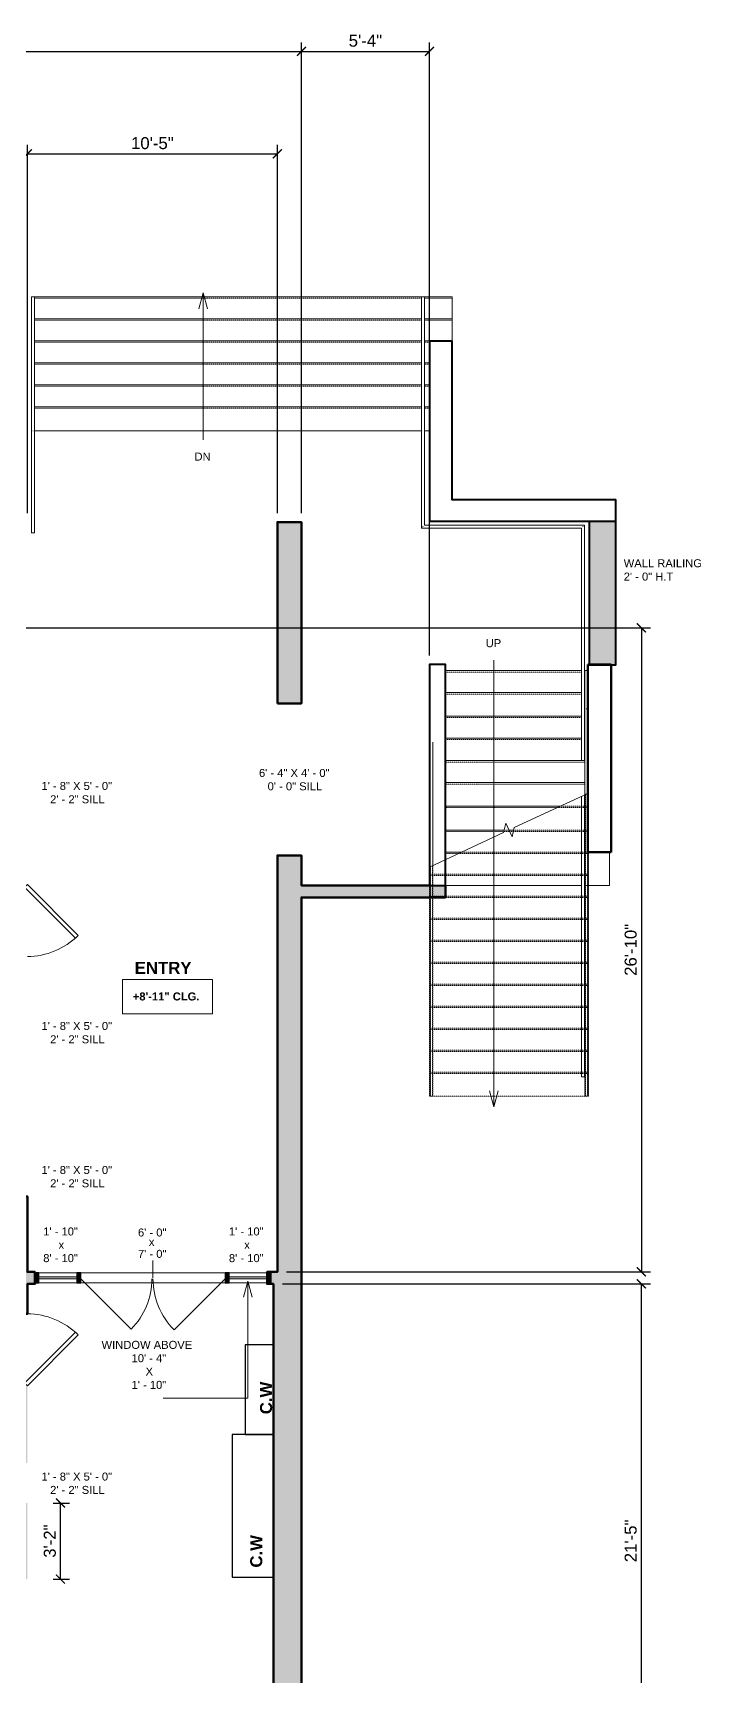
# Model space of a CAD drawing. Header units: inches. Extents: x -2078 to 106214, y -964 to 6385.
# Drawn here: x 19671 to 20005, y 3991 to 4813 of the extents above; entities that cross this region are included whole.
import ezdxf

# ---------------------------------------------------------------- set-up
doc = ezdxf.new("R2010")
doc.units = ezdxf.units.IN
doc.header["$MEASUREMENT"] = 0
doc.linetypes.add('Overhead 1_16_', pattern=[0.101562, 0.0625, -0.039062])
for name, color, linetype, lineweight in [('A-ANNO', 2, 'Continuous', 5), ('A-ANNO-DIMS', 1, 'Continuous', 9), ('A-CASE', 4, 'Continuous', 9), ('A-DOOR', 1, 'Continuous', 18), ('A-FLOR', 6, 'Continuous', 18), ('A-GLAZ-CURT', 52, 'Continuous', 9), ('A-GLAZ-CWMG', 51, 'Continuous', 9), ('A-RAILING', 4, 'Continuous', 9), ('A-STRS', 4, 'Continuous', 9), ('A-STRS-MBND', 31, 'Overhead 1_16_', 9), ('A-WALL', 3, 'Continuous', 40), ('Q-CASE', 4, 'Continuous', 30), ('S-STRS-MBND', 31, 'Continuous', 9)]:
    doc.layers.add(name, color=color, linetype=linetype, lineweight=lineweight)
doc.layers.add('A-HATCH', color=9, linetype='Continuous')
doc.styles.add('Arial_1', font='arial.ttf', dxfattribs={"height": 0.0625})
doc.styles.add('Arial_2', font='arial.ttf', dxfattribs={"height": 3})
doc.styles.add('Arial_B', font='arialbd.ttf', dxfattribs={"height": 4.5})
doc.styles.add('Arial_B_1', font='arialbd.ttf', dxfattribs={"height": 3})
doc.styles.add('Jay Cad', font='arial.ttf', dxfattribs={"height": 0.125})
doc.styles.add('JC', font='arial.ttf', dxfattribs={"height": 0.125})
doc.dimstyles.new('Jay Cad - DIMS', dxfattribs={"dimtxt": 0.125, "dimasz": 0.09375, "dimexe": 0.09375, "dimexo": 0.09375, "dimgap": 0.046875, "dimtad": 1, "dimdec": 1, "dimzin": 0, "dimdsep": 46, "dimlunit": 4, "dimtxsty": 'Jay Cad', "dimblk": 'ARCHTICK', "dimcen": 0.09, "dimclrd": 1, "dimclre": 1, "dimclrt": 256, "dimadec": 0, "dimazin": 0, "dimtfac": 1, "dimtdec": 1, "dimtofl": 0, "dimtmove": 1, "dimatfit": 3, "dimfxl": 1, "dimtolj": 1, "dimtzin": 0, "dimarcsym": 0})
doc.dimstyles.new('JC-DIMS', dxfattribs={"dimtxt": 0.125, "dimasz": 0.09375, "dimexe": 0.09375, "dimexo": 0.09375, "dimgap": 0.046875, "dimtad": 1, "dimdec": 1, "dimzin": 0, "dimdsep": 46, "dimlunit": 4, "dimtxsty": 'JC', "dimblk": 'ARCHTICK', "dimcen": 0.09, "dimclrd": 1, "dimclre": 1, "dimclrt": 256, "dimadec": 0, "dimazin": 0, "dimtfac": 1, "dimtdec": 1, "dimtofl": 0, "dimtmove": 1, "dimatfit": 3, "dimfxl": 1, "dimtolj": 1, "dimtzin": 0, "dimarcsym": 0})

# ---------------------------------------------------------------- blocks, each defined once
blk = doc.blocks.new('JC_DOOR_SINGLE PANEL - SINGLE DOOR-1525200-1st Floor Plan')
at = {"layer": 'A-DOOR', "lineweight": 30}
for p, q in [((-8.87, -30.54), (16.59, -5.09)), ((18, -6.5), (-7.46, -31.96)), ((16.59, -5.09), (18, -6.5)), ((-7.46, -31.96), (-8.87, -30.54))]:
    blk.add_line(p, q, dxfattribs=at)
at = {"layer": 'A-DOOR', "lineweight": 9}
blk.add_arc((18, -6.5), 36, 180, 225, dxfattribs=at)
blk = doc.blocks.new('JC_DOOR_SINGLE PANEL - SINGLE DOOR-1725626-1st Floor Plan')
at = {"layer": 'A-DOOR', "lineweight": 30}
for p, q in [((-7.46, 31.96), (-8.87, 30.54)), ((-8.87, 30.54), (16.59, 5.09)), ((18, 6.5), (-7.46, 31.96)), ((16.59, 5.09), (18, 6.5))]:
    blk.add_line(p, q, dxfattribs=at)
at = {"layer": 'A-DOOR', "lineweight": 9}
blk.add_arc((18, 6.5), 36, 135, 180, dxfattribs=at)
blk = doc.blocks.new('Door-Curtain-Wall-Double-Storefront - Door-Curtain-Wall-Double-Storefront-1547285-1st Floor Plan')
at = {"layer": 'A-DOOR', "lineweight": 9}
for p, q in [((-36, -0.5), (-10.9, -25.6)), ((36, -0.5), (10.54, -25.96))]:
    blk.add_line(p, q, dxfattribs=at)
for centre, radius, start, end in [((-36, -0.5), 35.5, 315, 0), ((36, -0.5), 36, 180, 225)]:
    blk.add_arc(centre, radius, start, end, dxfattribs=at)
blk = doc.blocks.new('System Panel - Glazed-1547205-1st Floor Plan')
at = {"layer": 'A-GLAZ-CURT'}
blk.add_hatch(color=250, dxfattribs=at).paths.add_polyline_path([(9.5, -0.5), (9.5, 0.5), (-9.5, 0.5), (-9.5, -0.5)])
at = {"layer": 'A-GLAZ-CURT', "lineweight": 18}
for p, q in [((9.5, 0.5), (-9.5, 0.5)), ((-9.5, 0.5), (-9.5, -0.5)), ((9.5, -0.5), (9.5, 0.5)), ((-9.5, -0.5), (9.5, -0.5))]:
    blk.add_line(p, q, dxfattribs=at)
blk = doc.blocks.new('Rectangular Mullion - 2_5_ x 5_ rectangular-1547088-1st Floor Plan')
at = {"layer": 'A-GLAZ-CWMG'}
for p, q in [((896.3, 134.34), (915.3, 134.34)), ((915.3, 129.34), (896.3, 129.34))]:
    blk.add_line(p, q, dxfattribs=at)
blk = doc.blocks.new('Rectangular Mullion - 2_5_ x 5_ rectangular-1547282-1st Floor Plan')
at = {"layer": 'A-GLAZ-CWMG'}
for p, q in [((989.3, 134.34), (917.3, 134.34)), ((989.3, 129.34), (917.3, 129.34))]:
    blk.add_line(p, q, dxfattribs=at)
blk = doc.blocks.new('Rectangular Mullion - 2_5_ x 5_ rectangular-1547208-1st Floor Plan')
at = {"layer": 'A-GLAZ-CWMG'}
blk.add_hatch(color=250, dxfattribs=at).paths.add_polyline_path([(0, 2.5), (0, -2.5), (-2, -2.5), (-2, 2.5)])
at = {"layer": 'A-GLAZ-CWMG', "lineweight": 30}
for p, q in [((-2, 2.5), (0, 2.5)), ((-2, -2.5), (-2, 2.5)), ((0, 2.5), (0, -2.5)), ((0, -2.5), (-2, -2.5))]:
    blk.add_line(p, q, dxfattribs=at)
blk = doc.blocks.new('Rectangular Mullion - 2_5_ x 5_ rectangular-1547209-1st Floor Plan')
at = {"layer": 'A-GLAZ-CWMG'}
blk.add_hatch(color=250, dxfattribs=at).paths.add_polyline_path([(-2, 2.5), (-2, -2.5), (0, -2.5), (0, 2.5)])
at = {"layer": 'A-GLAZ-CWMG', "lineweight": 30}
for p, q in [((0, 2.5), (-2, 2.5)), ((-2, 2.5), (-2, -2.5)), ((0, -2.5), (0, 2.5)), ((-2, -2.5), (0, -2.5))]:
    blk.add_line(p, q, dxfattribs=at)
blk = doc.blocks.new('Rectangular Mullion - 2_5_ x 5_ rectangular-1547201-1st Floor Plan')
at = {"layer": 'A-GLAZ-CWMG'}
blk.add_hatch(color=250, dxfattribs=at).paths.add_polyline_path([(1, 2.5), (1, -2.5), (-1, -2.5), (-1, 2.5)])
at = {"layer": 'A-GLAZ-CWMG', "lineweight": 30}
for p, q in [((-1, 2.5), (1, 2.5)), ((-1, -2.5), (-1, 2.5)), ((1, 2.5), (1, -2.5)), ((1, -2.5), (-1, -2.5))]:
    blk.add_line(p, q, dxfattribs=at)
blk = doc.blocks.new('Top Rail Type - Top Rail_Internal_-1588698-1st Floor Plan')
at = {"layer": 'A-RAILING'}
for p, q in [((892.49, 622.36), (892.49, 555.12)), ((893.99, 555.12), (893.99, 622.36)), ((892.49, 555.12), (892.49, 504.36)), ((893.99, 504.36), (893.99, 555.12)), ((893.15, 504.36), (893.33, 504.36))]:
    blk.add_line(p, q, dxfattribs=at)
at = {"layer": 'A-RAILING', "flags": 128}
blk.add_lwpolyline([(893.17, 622.36), (893.24, 622.36), (893.31, 622.36)], dxfattribs=at)
at = {"layer": 'A-RAILING'}
blk.add_open_spline([(893.16, 555.35), (893.19, 555.36), (893.24, 555.36), (893.29, 555.36), (893.31, 555.35)], degree=3, dxfattribs=at)
blk = doc.blocks.new('Top Rail Type - Top Rail_Internal_-V3-1st Floor Plan')
at = {"layer": 'A-RAILING'}
for p, q in [((893.99, 622.36), (892.49, 622.36)), ((892.49, 622.36), (892.49, 555.36)), ((893.99, 622.36), (893.99, 555.36)), ((892.49, 555.36), (892.49, 504.36)), ((893.99, 555.36), (893.99, 504.36)), ((893.99, 504.36), (892.49, 504.36))]:
    blk.add_line(p, q, dxfattribs=at)
blk = doc.blocks.new('Top Rail Type - Top Rail_Internal_-1588709-1st Floor Plan')
at = {"layer": 'A-RAILING'}
for p, q in [((1087.47, 622.36), (1087.47, 555.12)), ((1088.97, 555.12), (1088.97, 622.36)), ((1087.47, 555.12), (1087.47, 506.61)), ((1088.97, 508.11), (1088.97, 555.12)), ((1087.47, 506.61), (1167.47, 506.61)), ((1168.97, 508.11), (1088.97, 508.11)), ((1167.47, 506.61), (1167.47, 390.42)), ((1168.97, 390.42), (1168.97, 508.11)), ((1167.47, 372.6), (1167.47, 232.36)), ((1168.97, 232.36), (1168.97, 373.3)), ((1168.13, 232.36), (1168.31, 232.36))]:
    blk.add_line(p, q, dxfattribs=at)
at = {"layer": 'A-RAILING', "flags": 128}
blk.add_lwpolyline([(1088.15, 622.36), (1088.22, 622.36), (1088.29, 622.36)], dxfattribs=at)
at = {"layer": 'A-RAILING'}
blk.add_open_spline([(1088.14, 555.35), (1088.17, 555.36), (1088.22, 555.36), (1088.27, 555.36), (1088.29, 555.35)], degree=3, dxfattribs=at)
for points in [[(1088.13, 507.26), (1088.14, 507.28), (1088.17, 507.31), (1088.22, 507.36), (1088.27, 507.4), (1088.3, 507.43), (1088.31, 507.45)], [(1168.13, 507.26), (1168.14, 507.28), (1168.17, 507.31), (1168.22, 507.36), (1168.27, 507.4), (1168.3, 507.43), (1168.31, 507.45)]]:
    blk.add_open_spline(points, degree=3, knots=[0.46086968, 0.46086968, 0.46086968, 0.46086968, 0.47916667, 0.5, 0.52083333, 0.53913032, 0.53913032, 0.53913032, 0.53913032], dxfattribs=at)
blk = doc.blocks.new('Top Rail Type - Top Rail_Internal_-V4-1st Floor Plan')
at = {"layer": 'A-RAILING'}
for p, q in [((1088.97, 622.36), (1087.47, 622.36)), ((1087.47, 622.36), (1087.47, 555.36)), ((1088.97, 622.36), (1088.97, 555.36)), ((1087.47, 555.36), (1087.47, 506.61)), ((1088.97, 555.36), (1088.97, 508.11)), ((1087.47, 506.61), (1167.47, 506.61)), ((1088.97, 508.11), (1168.97, 508.11)), ((1167.47, 506.61), (1167.47, 390.42)), ((1168.97, 508.11), (1168.97, 390.42)), ((1167.47, 372.6), (1167.47, 232.36)), ((1168.97, 373.3), (1168.97, 232.36)), ((1168.97, 232.36), (1167.47, 232.36))]:
    blk.add_line(p, q, dxfattribs=at)
blk = doc.blocks.new('Railing - Railing-1588766-1st Floor Plan')
at = {"layer": 'A-RAILING', "linetype": 'Overhead 1_16_'}
for p, q in [((1091.99, 337.4), (1091.99, 222.7)), ((1091.99, 337.4), (1091.99, 222.7)), ((1091.99, 337.4), (1091.99, 222.7)), ((1091.99, 337.4), (1091.99, 222.7)), ((1091.99, 337.4), (1091.99, 222.7)), ((1092.99, 337.87), (1092.99, 222.7)), ((1092.99, 337.87), (1092.99, 222.7)), ((1092.99, 337.87), (1092.99, 222.7)), ((1092.99, 337.87), (1092.99, 222.7)), ((1092.99, 337.87), (1092.99, 222.7)), ((1092.99, 222.7), (1091.99, 222.7)), ((1092.99, 222.7), (1091.99, 222.7)), ((1092.99, 222.7), (1091.99, 222.7)), ((1092.99, 222.7), (1091.99, 222.7)), ((1092.99, 222.7), (1091.99, 222.7))]:
    blk.add_line(p, q, dxfattribs=at)
blk = doc.blocks.new('Railing - Railing-1588770-1st Floor Plan')
at = {"layer": 'A-RAILING', "linetype": 'Overhead 1_16_'}
for p, q in [((1169.48, 373.54), (1169.48, 222.7)), ((1169.48, 373.54), (1169.48, 222.7)), ((1169.48, 373.54), (1169.48, 222.7)), ((1169.48, 373.54), (1169.48, 222.7)), ((1169.48, 373.54), (1169.48, 222.7)), ((1170.48, 374), (1170.48, 222.7)), ((1170.48, 374), (1170.48, 222.7)), ((1170.48, 374), (1170.48, 222.7)), ((1170.48, 374), (1170.48, 222.7)), ((1170.48, 374), (1170.48, 222.7)), ((1170.48, 222.7), (1169.48, 222.7)), ((1170.48, 222.7), (1169.48, 222.7)), ((1170.48, 222.7), (1169.48, 222.7)), ((1170.48, 222.7), (1169.48, 222.7)), ((1170.48, 222.7), (1169.48, 222.7))]:
    blk.add_line(p, q, dxfattribs=at)
blk = doc.blocks.new('Top Rail Type - Top Rail_Internal_-1588776-1st Floor Plan')
at = {"layer": 'A-RAILING'}
for p, q in [((1091.74, 399.73), (1091.74, 337.29)), ((1093.24, 399.73), (1093.24, 337.99)), ((1091.74, 337.29), (1093.24, 337.99))]:
    blk.add_line(p, q, dxfattribs=at)
at = {"layer": 'A-RAILING', "linetype": 'Overhead 1_16_'}
for p, q in [((1091.74, 337.29), (1091.74, 222.7)), ((1093.24, 337.99), (1093.24, 222.7)), ((1093.24, 222.7), (1091.74, 222.7))]:
    blk.add_line(p, q, dxfattribs=at)
blk = doc.blocks.new('Top Rail Type - Top Rail_Internal_-1588787-1st Floor Plan')
at = {"layer": 'A-RAILING'}
for p, q in [((1169.23, 435.48), (1169.23, 415.03)), ((1170.06, 416.38), (1169.9, 416.38)), ((1170.73, 415.03), (1170.73, 416.6))]:
    blk.add_line(p, q, dxfattribs=at)
at = {"layer": 'A-RAILING', "flags": 128}
blk.add_lwpolyline([(1169.9, 435.48), (1169.98, 435.48), (1170.06, 435.48)], dxfattribs=at)
blk = doc.blocks.new('Top Rail Type - Top Rail_Internal_-V5-1st Floor Plan')
at = {"layer": 'A-RAILING'}
for p, q in [((1170.67, 435.48), (1169.23, 435.48)), ((1169.23, 435.48), (1169.23, 373.42)), ((1170.73, 416.39), (1170.73, 374.12)), ((1169.23, 373.42), (1170.73, 374.12))]:
    blk.add_line(p, q, dxfattribs=at)
at = {"layer": 'A-RAILING', "linetype": 'Overhead 1_16_'}
for p, q in [((1169.23, 373.42), (1169.23, 222.7)), ((1170.73, 374.12), (1170.73, 222.7)), ((1170.73, 222.7), (1169.23, 222.7))]:
    blk.add_line(p, q, dxfattribs=at)
blk = doc.blocks.new('Walls 1 - Walls 1-1664780-1st Floor Plan')
at = {"layer": 'A-WALL', "lineweight": 60}
for p, q in [((1170.67, 438.53), (1170.67, 416.37)), ((1170.67, 438.53), (1170.67, 344.62)), ((1182.37, 438.53), (1170.67, 438.53)), ((1182.37, 344.62), (1182.37, 438.53)), ((1170.67, 344.62), (1182.37, 344.62))]:
    blk.add_line(p, q, dxfattribs=at)
blk = doc.blocks.new('Casework 39 - Casework 1-1710685-1st Floor Plan')
at = {"layer": 'Q-CASE'}
for p, q in [((-931.55, -340.45), (-952.18, -340.45)), ((-952.18, -340.45), (-952.18, -411.71)), ((-931.55, -411.71), (-931.55, -340.45)), ((-952.18, -411.71), (-931.55, -411.71))]:
    blk.add_line(p, q, dxfattribs=at)
blk = doc.blocks.new('Casework 42 - Casework 1-1711962-1st Floor Plan')
at = {"layer": 'Q-CASE'}
for p, q in [((-926.35, -359.32), (-940.5, -359.32)), ((-940.5, -359.32), (-940.5, -404.16)), ((-926.35, -404.16), (-926.35, -359.32)), ((-940.5, -404.16), (-926.35, -404.16))]:
    blk.add_line(p, q, dxfattribs=at)
blk = doc.blocks.new('_ArchTick')
at = {"color": 0, "linetype": 'ByBlock', "const_width": 0.15}
blk.add_lwpolyline([(-0.5, -0.5), (0.5, 0.5)], dxfattribs=at)
blk = doc.blocks.new('*D1137')
at = {"layer": 'A-ANNO', "color": 1, "lineweight": -2, "transparency": 16777216}
for p, q in [((19668.41, 4572.88), (19668.41, 4756.97)), ((19793.41, 4572.88), (19793.41, 4756.97)), ((19668.41, 4752.47), (19793.41, 4752.47))]:
    blk.add_line(p, q, dxfattribs=at)
at = {"layer": 'Defpoints', "color": 0, "transparency": 16777216}
for p in [(19793.41, 4752.47), (19668.41, 4568.38), (19793.41, 4568.38)]:
    blk.add_point(p, dxfattribs=at)
at = {"layer": 'A-ANNO', "color": 1, "lineweight": -2, "transparency": 16777216, "xscale": 4.5, "yscale": 4.5, "zscale": 4.5, "rotation": 180}
blk.add_blockref('_ArchTick', (19668.41, 4752.47), dxfattribs=at)
at = {"layer": 'A-ANNO', "color": 1, "lineweight": -2, "transparency": 16777216, "xscale": 4.5, "yscale": 4.5, "zscale": 4.5}
blk.add_blockref('_ArchTick', (19793.41, 4752.47), dxfattribs=at)
at = {"layer": 'A-ANNO', "transparency": 16777216, "insert": (19730.91, 4757.78), "char_height": 6, "attachment_point": 5, "style": 'Jay Cad'}
blk.add_mtext('\\A1;10\'-5"', dxfattribs=at)
blk = doc.blocks.new('*D1151')
at = {"layer": 'A-ANNO', "color": 1, "lineweight": -2, "transparency": 16777216}
for p, q in [((17839.39, 4571.53), (17839.39, 4808.2)), ((19805.41, 4572.88), (19805.41, 4808.2)), ((17839.39, 4803.7), (19805.41, 4803.7))]:
    blk.add_line(p, q, dxfattribs=at)
at = {"layer": 'Defpoints', "color": 0, "transparency": 16777216}
for p in [(19805.41, 4803.7), (19805.41, 4568.38), (17839.39, 4567.03)]:
    blk.add_point(p, dxfattribs=at)
at = {"layer": 'A-ANNO', "color": 1, "lineweight": -2, "transparency": 16777216, "xscale": 4.5, "yscale": 4.5, "zscale": 4.5, "rotation": 180}
blk.add_blockref('_ArchTick', (17839.39, 4803.7), dxfattribs=at)
at = {"layer": 'A-ANNO', "color": 1, "lineweight": -2, "transparency": 16777216, "xscale": 4.5, "yscale": 4.5, "zscale": 4.5}
blk.add_blockref('_ArchTick', (19805.41, 4803.7), dxfattribs=at)
at = {"layer": 'A-ANNO', "transparency": 16777216, "insert": (18822.4, 4809.01), "char_height": 6, "width": 0.6604, "attachment_point": 5, "style": 'Jay Cad'}
blk.add_mtext('\\A1;163\'-10"', dxfattribs=at)
blk = doc.blocks.new('*D1153')
at = {"layer": 'A-ANNO', "color": 1, "lineweight": -2, "transparency": 16777216}
for p, q in [((19805.41, 4572.88), (19805.41, 4808.2)), ((19869.41, 4501.69), (19869.41, 4808.2)), ((19805.41, 4803.7), (19869.41, 4803.7))]:
    blk.add_line(p, q, dxfattribs=at)
at = {"layer": 'Defpoints', "color": 0, "transparency": 16777216}
for p in [(19869.41, 4803.7), (19805.41, 4568.38), (19869.41, 4497.19)]:
    blk.add_point(p, dxfattribs=at)
at = {"layer": 'A-ANNO', "color": 1, "lineweight": -2, "transparency": 16777216, "xscale": 4.5, "yscale": 4.5, "zscale": 4.5, "rotation": 180}
blk.add_blockref('_ArchTick', (19805.41, 4803.7), dxfattribs=at)
at = {"layer": 'A-ANNO', "color": 1, "lineweight": -2, "transparency": 16777216, "xscale": 4.5, "yscale": 4.5, "zscale": 4.5}
blk.add_blockref('_ArchTick', (19869.41, 4803.7), dxfattribs=at)
at = {"layer": 'A-ANNO', "transparency": 16777216, "insert": (19837.41, 4809), "char_height": 6, "attachment_point": 5, "style": 'Jay Cad'}
blk.add_mtext('\\A1;5\'-4"', dxfattribs=at)
blk = doc.blocks.new('*D1117')
at = {"layer": 'A-ANNO', "color": 1, "lineweight": -2, "transparency": 16777216}
for p, q in [((19795.91, 4187.5), (19979.89, 4187.5)), ((19975.39, 3930.5), (19975.39, 4187.5)), ((19795.91, 3930.5), (19979.89, 3930.5))]:
    blk.add_line(p, q, dxfattribs=at)
at = {"layer": 'Defpoints', "color": 0, "transparency": 16777216}
for p in [(19791.41, 4187.5), (19975.39, 4187.5), (19791.41, 3930.5)]:
    blk.add_point(p, dxfattribs=at)
at = {"layer": 'A-ANNO', "color": 1, "lineweight": -2, "transparency": 16777216, "xscale": 4.5, "yscale": 4.5, "zscale": 4.5}
for p, rotation in [((19975.39, 4187.5), 90), ((19975.39, 3930.5), 270)]:
    blk.add_blockref('_ArchTick', p, dxfattribs=dict(at, rotation=rotation))
at = {"layer": 'A-ANNO', "transparency": 16777216, "insert": (19970.08, 4059), "char_height": 6, "attachment_point": 5, "rotation": 90, "style": 'Jay Cad'}
blk.add_mtext('\\A1;21\'-5"', dxfattribs=at)
blk = doc.blocks.new('*D1177')
at = {"layer": 'A-ANNO', "color": 1, "lineweight": -2, "transparency": 16777216}
for p, q in [((19659.91, 4515.5), (19979.89, 4515.5)), ((19975.39, 4515.5), (19975.39, 4193.5)), ((19797.91, 4193.5), (19979.89, 4193.5))]:
    blk.add_line(p, q, dxfattribs=at)
at = {"layer": 'Defpoints', "color": 0, "transparency": 16777216}
for p in [(19655.41, 4515.5), (19793.41, 4193.5), (19975.39, 4193.5)]:
    blk.add_point(p, dxfattribs=at)
at = {"layer": 'A-ANNO', "color": 1, "lineweight": -2, "transparency": 16777216, "xscale": 4.5, "yscale": 4.5, "zscale": 4.5}
for p, rotation in [((19975.39, 4515.5), 90), ((19975.39, 4193.5), 270)]:
    blk.add_blockref('_ArchTick', p, dxfattribs=dict(at, rotation=rotation))
at = {"layer": 'A-ANNO', "transparency": 16777216, "insert": (19970.08, 4354.5), "char_height": 6, "attachment_point": 5, "rotation": 90, "style": 'Jay Cad'}
blk.add_mtext('\\A1;26\'-10"', dxfattribs=at)
blk = doc.blocks.new('*D1221')
at = {"layer": 'A-ANNO-DIMS', "color": 1, "lineweight": -2, "transparency": 16777216}
for p, q in [((19681.31, 4077.91), (19689.48, 4077.91)), ((19684.98, 4039.88), (19684.98, 4077.91)), ((19681.31, 4039.88), (19689.48, 4039.88))]:
    blk.add_line(p, q, dxfattribs=at)
at = {"layer": 'Defpoints', "color": 0, "transparency": 16777216}
for p in [(19676.81, 4077.91), (19684.98, 4077.91), (19676.81, 4039.88)]:
    blk.add_point(p, dxfattribs=at)
at = {"layer": 'A-ANNO-DIMS', "color": 1, "lineweight": -2, "transparency": 16777216, "xscale": 4.5, "yscale": 4.5, "zscale": 4.5}
for p, rotation in [((19684.98, 4077.91), 90), ((19684.98, 4039.88), 270)]:
    blk.add_blockref('_ArchTick', p, dxfattribs=dict(at, rotation=rotation))
at = {"layer": 'A-ANNO-DIMS', "transparency": 16777216, "insert": (19679.66, 4058.89), "char_height": 6, "width": 0.4008, "attachment_point": 5, "rotation": 90, "style": 'JC'}
blk.add_mtext('\\A1;3\'-2"', dxfattribs=at)
blk = doc.blocks.new('JC- existing door Tag_quad - JC- existing door Tag_quad-839775-1st Floor Plan')
at = {"layer": 'A-ANNO', "insert": (-0.023, 0.038), "char_height": 0.0625, "width": 0.0505, "attachment_point": 1, "style": 'Arial_1', "bg_fill": 3, "box_fill_scale": 1.25, "bg_fill_color": 256, "bg_fill_true_color": 13158600, "bg_fill_transparency": 0}
blk.add_mtext('x', dxfattribs=at)

msp = doc.modelspace()

# ---------------------------------------------------------------- hatches: boundary and pattern name
at = {"layer": 'A-HATCH'}
h = msp.add_hatch(color=256, dxfattribs=at)
h.dxf.hatch_style = 1
h.paths.add_polyline_path([(19805.414, 4568.38), (19793.414, 4568.38), (19793.414, 4477.691), (19805.414, 4477.691)])
h = msp.add_hatch(color=256, dxfattribs=at)
h.dxf.hatch_style = 1
h.paths.add_polyline_path([(19962.414, 4568.691), (19949.414, 4568.691), (19949.414, 4496.85), (19962.414, 4496.85)])
h = msp.add_hatch(color=256, dxfattribs=at)
h.dxf.hatch_style = 1
h.paths.add_polyline_path([(19668.414, 4077.909), (19655.414, 4077.909), (19655.414, 4048.88), (19616.414, 4048.88), (19616.414, 4039.88), (19668.414, 4039.88)])
h.paths.add_polyline_path([(19668.414, 4136.501), (19655.414, 4136.501), (19655.414, 4097.909), (19668.414, 4097.909)])
h.paths.add_polyline_path([(19668.414, 4187.501), (19672.228, 4187.501), (19672.228, 4193.501), (19668.414, 4193.501), (19668.414, 4231.191), (19655.414, 4231.191), (19655.414, 4172.501), (19668.414, 4172.501)])

# ---------------------------------------------------------------- linework, layer by layer
at = {"layer": 'A-ANNO'}
for p, q in [((19756.25, 4683.029), (19754.107, 4675.029)), ((19756.25, 4683.029), (19758.394, 4675.029)), ((19756.25, 4683.029), (19756.25, 4609.556)), ((19901.648, 4275.989), (19901.648, 4499.367)), ((19901.648, 4275.989), (19899.504, 4283.989)), ((19901.648, 4275.989), (19903.792, 4283.989)), ((19731.227, 4190.501), (19731.215, 4199.165)), ((19778.593, 4188.82), (19776.45, 4180.82)), ((19778.593, 4188.82), (19780.737, 4180.82)), ((19778.593, 4188.82), (19778.593, 4130.341))]:
    msp.add_line(p, q, dxfattribs=at)
at = {"layer": 'A-ANNO', "color": 250}
for p, q in [((19758.634, 4130.341), (19736.301, 4130.341)), ((19778.593, 4130.341), (19758.634, 4130.341))]:
    msp.add_line(p, q, dxfattribs=at)
at = {"layer": 'A-ANNO', "flags": 128}
msp.add_lwpolyline([(19716.007, 4339.651), (19760.918, 4339.651), (19760.918, 4322.582), (19716.007, 4322.582)], close=True, dxfattribs=at)
at = {"layer": 'A-FLOR'}
for p, q in [((19865.394, 4614.019), (19671.914, 4614.019)), ((19869.607, 4614.019), (19866.894, 4614.019)), ((19880.764, 4614.019), (19880.607, 4614.019)), ((19880.764, 4579.691), (19880.764, 4614.019)), ((19959.414, 4386.691), (19959.414, 4403.285)), ((19877.414, 4386.691), (19945.394, 4386.691)), ((19946.894, 4386.691), (19959.414, 4386.691))]:
    msp.add_line(p, q, dxfattribs=at)
at = {"layer": 'A-STRS'}
for p, q in [((19865.394, 4681.019), (19671.914, 4681.019)), ((19880.764, 4681.019), (19866.894, 4681.019)), ((19880.764, 4681.019), (19880.764, 4670.019)), ((19865.394, 4670.019), (19671.914, 4670.019)), ((19880.764, 4670.019), (19866.894, 4670.019)), ((19880.764, 4670.019), (19880.764, 4659.019)), ((19865.394, 4659.019), (19671.914, 4659.019)), ((19869.607, 4659.019), (19866.894, 4659.019)), ((19880.764, 4659.019), (19880.607, 4659.019)), ((19880.764, 4659.019), (19880.764, 4648.019)), ((19865.394, 4648.019), (19671.914, 4648.019)), ((19869.607, 4648.019), (19866.894, 4648.019)), ((19880.764, 4648.019), (19880.607, 4648.019)), ((19880.764, 4648.019), (19880.764, 4637.019)), ((19865.394, 4637.019), (19671.914, 4637.019)), ((19869.607, 4637.019), (19866.894, 4637.019)), ((19880.764, 4637.019), (19880.607, 4637.019)), ((19880.764, 4637.019), (19880.764, 4626.019)), ((19865.394, 4626.019), (19671.914, 4626.019)), ((19869.607, 4626.019), (19866.894, 4626.019)), ((19880.764, 4626.019), (19880.607, 4626.019)), ((19880.764, 4626.019), (19880.764, 4614.019)), ((19945.394, 4494.139), (19877.414, 4494.139)), ((19947.154, 4494.139), (19946.894, 4494.139)), ((19945.394, 4483.139), (19877.414, 4483.139)), ((19947.154, 4483.139), (19946.894, 4483.139)), ((19945.394, 4471.389), (19877.414, 4471.389)), ((19947.154, 4471.389), (19946.894, 4471.389)), ((19945.394, 4460.389), (19877.414, 4460.389)), ((19947.154, 4460.389), (19946.894, 4460.389)), ((19947.154, 4449.083), (19877.414, 4449.083)), ((19947.154, 4438.083), (19877.414, 4438.083)), ((19934.893, 4426.365), (19877.414, 4426.365)), ((19906.748, 4414.365), (19877.414, 4414.365)), ((19911.57, 4414.365), (19909.159, 4414.365)), ((19885.569, 4403.365), (19877.414, 4403.365))]:
    msp.add_line(p, q, dxfattribs=at)
at = {"layer": 'A-STRS', "linetype": 'Overhead 1_16_'}
for p, q in [((19865.394, 4680.269), (19671.914, 4680.269)), ((19880.764, 4680.269), (19866.894, 4680.269)), ((19865.394, 4669.269), (19671.914, 4669.269)), ((19880.764, 4669.269), (19866.894, 4669.269)), ((19865.394, 4658.269), (19671.914, 4658.269)), ((19869.607, 4658.269), (19866.894, 4658.269)), ((19880.764, 4658.269), (19880.607, 4658.269)), ((19865.394, 4647.269), (19671.914, 4647.269)), ((19869.607, 4647.269), (19866.894, 4647.269)), ((19880.764, 4647.269), (19880.607, 4647.269)), ((19865.394, 4636.269), (19671.914, 4636.269)), ((19869.607, 4636.269), (19866.894, 4636.269)), ((19880.764, 4636.269), (19880.607, 4636.269)), ((19865.394, 4625.269), (19671.914, 4625.269)), ((19869.607, 4625.269), (19866.894, 4625.269)), ((19880.764, 4625.269), (19880.607, 4625.269)), ((19945.394, 4493.389), (19877.414, 4493.389)), ((19947.154, 4493.389), (19946.894, 4493.389)), ((19945.394, 4482.389), (19877.414, 4482.389)), ((19947.154, 4482.389), (19946.894, 4482.389)), ((19945.394, 4470.639), (19877.414, 4470.639)), ((19947.154, 4470.639), (19946.894, 4470.639)), ((19945.394, 4459.639), (19877.414, 4459.639)), ((19947.154, 4459.639), (19946.894, 4459.639)), ((19947.154, 4448.333), (19877.414, 4448.333)), ((19947.154, 4437.333), (19877.414, 4437.333)), ((19933.285, 4425.615), (19877.414, 4425.615)), ((19906.566, 4413.615), (19877.414, 4413.615)), ((19911.388, 4413.615), (19909.509, 4413.615)), ((19883.961, 4402.615), (19877.414, 4402.615))]:
    msp.add_line(p, q, dxfattribs=at)
at = {"layer": 'A-STRS-MBND'}
for p, q in [((19948.593, 4425.615), (19933.285, 4425.615)), ((19948.593, 4426.365), (19934.893, 4426.365)), ((19909.509, 4413.615), (19906.566, 4413.615)), ((19909.159, 4414.365), (19906.748, 4414.365)), ((19948.593, 4413.615), (19911.388, 4413.615)), ((19948.593, 4414.365), (19911.57, 4414.365)), ((19948.904, 4414.473), (19948.904, 4281.365)), ((19869.414, 4395.832), (19869.414, 4281.365)), ((19948.904, 4402.615), (19883.961, 4402.615)), ((19948.904, 4403.365), (19885.569, 4403.365)), ((19948.904, 4392.365), (19869.414, 4392.365)), ((19948.904, 4391.615), (19869.414, 4391.615)), ((19948.904, 4381.365), (19869.414, 4381.365)), ((19948.904, 4380.615), (19869.414, 4380.615)), ((19948.904, 4370.365), (19869.414, 4370.365)), ((19948.904, 4369.615), (19869.414, 4369.615)), ((19948.904, 4359.365), (19869.414, 4359.365)), ((19948.904, 4358.615), (19869.414, 4358.615)), ((19948.904, 4348.365), (19869.414, 4348.365)), ((19948.904, 4347.615), (19869.414, 4347.615)), ((19948.904, 4337.365), (19869.414, 4337.365)), ((19948.904, 4336.615), (19869.414, 4336.615)), ((19948.904, 4326.365), (19869.414, 4326.365)), ((19948.904, 4325.615), (19869.414, 4325.615)), ((19948.904, 4315.365), (19869.414, 4315.365)), ((19948.904, 4314.615), (19869.414, 4314.615)), ((19948.904, 4304.365), (19869.414, 4304.365)), ((19948.904, 4303.615), (19869.414, 4303.615)), ((19948.904, 4293.365), (19869.414, 4293.365)), ((19948.904, 4292.615), (19869.414, 4292.615)), ((19948.904, 4281.365), (19869.414, 4281.365))]:
    msp.add_line(p, q, dxfattribs=at)
at = {"layer": 'A-WALL'}
msp.add_lwpolyline([(19962.414, 4568.691), (19869.607, 4568.691), (19869.607, 4659.019), (19880.607, 4659.019), (19880.607, 4579.691), (19962.414, 4579.691), (19962.414, 4496.85), (19949.414, 4496.85), (19949.414, 4568.691)], dxfattribs=at)
at = {"layer": 'A-WALL', "lineweight": 60}
for points in [[(19793.414, 4477.691), (19805.414, 4477.691), (19805.414, 4568.38), (19793.414, 4568.38)], [(19655.414, 4172.501), (19668.414, 4172.501), (19668.414, 4187.501), (19672.228, 4187.501), (19672.228, 4193.501), (19668.414, 4193.501), (19668.414, 4231.191), (19655.414, 4231.191)]]:
    msp.add_lwpolyline(points, close=True, dxfattribs=at)
at = {"layer": 'A-WALL'}
msp.add_lwpolyline([(19869.414, 4386.691), (19877.414, 4386.691), (19877.414, 4497.191), (19869.414, 4497.191)], close=True, dxfattribs=at)
at = {"layer": 'A-WALL', "lineweight": 60}
msp.add_lwpolyline([(19869.414, 4386.691), (19805.414, 4386.691), (19805.414, 4401.691), (19793.414, 4401.691), (19793.414, 4193.501), (19788.228, 4193.501), (19788.228, 4187.501), (19791.414, 4187.501), (19791.414, 3930.501)], dxfattribs=at)
at = {"layer": 'S-STRS-MBND'}
for p, q in [((19911.878, 4415.633), (19948.904, 4432.899)), ((19869.414, 4395.832), (19906.44, 4413.097)), ((19906.44, 4413.097), (19907.574, 4417.764)), ((19907.574, 4417.764), (19910.744, 4410.966)), ((19910.744, 4410.966), (19911.878, 4415.633))]:
    msp.add_line(p, q, dxfattribs=at)

# ---------------------------------------------------------------- block references
at = {"layer": 'A-CASE'}
for name, p in [('Casework 42 - Casework 1-1711962-1st Floor Plan', (20717.768, 4516.294)), ('Casework 39 - Casework 1-1710685-1st Floor Plan', (20722.968, 4452.586))]:
    msp.add_blockref(name, p, dxfattribs=at)
at = {"layer": 'A-DOOR'}
for name, p, rotation in [('JC_DOOR_SINGLE PANEL - SINGLE DOOR-1525200-1st Floor Plan', (19661.914, 4369.191), 89.9999999999999), ('JC_DOOR_SINGLE PANEL - SINGLE DOOR-1725626-1st Floor Plan', (19661.914, 4154.501), 269.9999999999999)]:
    msp.add_blockref(name, p, dxfattribs=dict(at, rotation=rotation))
msp.add_blockref('Door-Curtain-Wall-Double-Storefront - Door-Curtain-Wall-Double-Storefront-1547285-1st Floor Plan', (19731.228, 4190.501), dxfattribs=at)
at = {"layer": 'A-GLAZ-CURT'}
for p in [(19683.728, 4190.501), (19778.728, 4190.501)]:
    msp.add_blockref('System Panel - Glazed-1547205-1st Floor Plan', p, dxfattribs=at)
at = {"layer": 'A-GLAZ-CWMG', "rotation": 180}
msp.add_blockref('Rectangular Mullion - 2_5_ x 5_ rectangular-1547209-1st Floor Plan', (19672.228, 4190.501), dxfattribs=at)
at = {"layer": 'A-GLAZ-CWMG'}
for name, p in [('Rectangular Mullion - 2_5_ x 5_ rectangular-1547088-1st Floor Plan', (18777.924, 4058.662)), ('Rectangular Mullion - 2_5_ x 5_ rectangular-1547282-1st Floor Plan', (18777.924, 4058.662)), ('Rectangular Mullion - 2_5_ x 5_ rectangular-1547088-1st Floor Plan', (18872.924, 4058.662))]:
    msp.add_blockref(name, p, dxfattribs=at)
at = {"layer": 'A-GLAZ-CWMG', "extrusion": (0, 0, -1), "rotation": 180}
for name, p in [('Rectangular Mullion - 2_5_ x 5_ rectangular-1547201-1st Floor Plan', (-19694.228, 4190.501)), ('Rectangular Mullion - 2_5_ x 5_ rectangular-1547201-1st Floor Plan', (-19768.228, 4190.501)), ('Rectangular Mullion - 2_5_ x 5_ rectangular-1547208-1st Floor Plan', (-19790.228, 4190.501))]:
    msp.add_blockref(name, p, dxfattribs=at)
at = {"layer": 'A-RAILING'}
for name in ['Top Rail Type - Top Rail_Internal_-1588698-1st Floor Plan', 'Top Rail Type - Top Rail_Internal_-V3-1st Floor Plan', 'Top Rail Type - Top Rail_Internal_-1588709-1st Floor Plan', 'Top Rail Type - Top Rail_Internal_-V4-1st Floor Plan', 'Top Rail Type - Top Rail_Internal_-1588787-1st Floor Plan', 'Top Rail Type - Top Rail_Internal_-V5-1st Floor Plan', 'Top Rail Type - Top Rail_Internal_-1588776-1st Floor Plan', 'Railing - Railing-1588770-1st Floor Plan', 'Railing - Railing-1588766-1st Floor Plan']:
    msp.add_blockref(name, (18777.924, 4058.662), dxfattribs=at)
at = {"layer": 'A-WALL'}
msp.add_blockref('Walls 1 - Walls 1-1664780-1st Floor Plan', (18777.924, 4058.662), dxfattribs=at)

# ---------------------------------------------------------------- texts
at = {"layer": 'A-ANNO', "attachment_point": 1}
for s, insert, char_height, width, style in [('DN', (19751.992, 4603.103), 4, 10.1, 'Arial_2'), ('WALL RAILING ', (19966.578, 4549.781), 4, 51.308, 'Arial_2'), ('2\' - 0" H.T', (19966.578, 4543.114), 4, 31.31, 'Arial_2'), ('UP', (19897.566, 4509.831), 4, 9.696, 'Arial_2'), ('6\' - 4" X 4\' - 0"', (19784.204, 4444.934), 4, 44.642, 'Arial_2'), ('1\' - 8" X 5\' - 0"', (19675.47, 4438.434), 4, 44.642, 'Arial_2'), ('0\' - 0" SILL', (19788.537, 4438.268), 4, 34.138, 'Arial_2'), ('2\' - 2" SILL', (19679.804, 4431.767), 4, 34.138, 'Arial_2'), ('ENTRY', (19722.081, 4348.499), 6, 34.946, 'Arial_B'), ('+8\'-11" CLG.', (19721.127, 4333.197), 4, 41.814, 'Arial_B_1'), ('1\' - 8" X 5\' - 0"', (19675.47, 4318.434), 4, 44.642, 'Arial_2'), ('2\' - 2" SILL', (19679.804, 4311.767), 4, 34.138, 'Arial_2'), ('1\' - 8" X 5\' - 0"', (19675.47, 4246.434), 4, 44.642, 'Arial_2'), ('2\' - 2" SILL', (19679.804, 4239.767), 4, 34.138, 'Arial_2'), ('1\' - 10"', (19676.348, 4215.702), 4, 21.816, 'Arial_2'), ('1\' - 10"', (19769.188, 4215.702), 4, 21.816, 'Arial_2'), ('x', (19684.014, 4209.035), 4, 3.232, 'Arial_2'), ('x', (19776.855, 4209.035), 4, 3.232, 'Arial_2'), ('8\' - 10"', (19676.348, 4202.369), 4, 21.816, 'Arial_2'), ('8\' - 10"', (19769.188, 4202.369), 4, 21.816, 'Arial_2'), ('WINDOW ABOVE', (19705.514, 4159.007), 4, 57.974, 'Arial_2'), ('10\' - 4" ', (19720.514, 4152.341), 4, 23.836, 'Arial_2'), ('X ', (19727.514, 4145.674), 4, 6.666, 'Arial_2'), ('1\' - 10"', (19720.514, 4139.007), 4, 21.816, 'Arial_2'), ('1\' - 8" X 5\' - 0"', (19675.47, 4093.153), 4, 44.642, 'Arial_2'), ('2\' - 2" SILL', (19679.804, 4086.486), 4, 34.138, 'Arial_2')]:
    msp.add_mtext(s, dxfattribs=dict(at, insert=insert, char_height=char_height, width=width, style=style))
at = {"layer": 'A-ANNO', "char_height": 6, "width": 19.796, "attachment_point": 1, "rotation": 90, "style": 'Arial_B'}
for insert in [(19784.754, 4122.332), (19779.838, 4045.649)]:
    msp.add_mtext('C.W', dxfattribs=dict(at, insert=insert))

# ---------------------------------------------------------------- dimensions: what is measured, and where the dimension line sits
at = {"layer": 'A-ANNO'}
for base, p1, p2, picture, middle in [((19805.414, 4803.697), (17839.385, 4567.032), (19805.414, 4568.38), '*D1151', (18822.399, 4809.013)), ((19869.414, 4803.697), (19805.414, 4568.38), (19869.414, 4497.191), '*D1153', (19837.414, 4808.998)), ((19793.414, 4752.469), (19668.414, 4568.38), (19793.414, 4568.38), '*D1137', (19730.914, 4757.783))]:
    dim = msp.add_linear_dim(base=base, p1=p1, p2=p2, dimstyle='Jay Cad - DIMS', dxfattribs=at)
    dim.commit()
    dim.dimension.update_dxf_attribs({"geometry": picture, "text_midpoint": middle})
for base, p1, p2, picture, middle in [((19975.394, 4193.501), (19655.414, 4515.501), (19793.414, 4193.501), '*D1177', (19970.08, 4354.501)), ((19975.394, 4187.501), (19791.414, 3930.501), (19791.414, 4187.501), '*D1117', (19970.08, 4059.001))]:
    dim = msp.add_linear_dim(base=base, p1=p1, p2=p2, angle=90, dimstyle='Jay Cad - DIMS', dxfattribs=at)
    dim.commit()
    dim.dimension.update_dxf_attribs({"geometry": picture, "text_midpoint": middle})
at = {"layer": 'A-ANNO-DIMS'}
dim = msp.add_linear_dim(base=(19684.979, 4077.909), p1=(19676.814, 4039.88), p2=(19676.814, 4077.909), angle=90, dimstyle='JC-DIMS', dxfattribs=at)
dim.commit()
dim.dimension.update_dxf_attribs({"geometry": '*D1221', "text_midpoint": (19679.664, 4058.895)})

# ---------------------------------------------------------------- next in the draw order: block references
at = {"layer": 'A-ANNO', "xscale": 64, "yscale": 64, "zscale": 64}
msp.add_blockref('JC- existing door Tag_quad - JC- existing door Tag_quad-839775-1st Floor Plan', (19730.604, 4208.053), dxfattribs=at)

# ---------------------------------------------------------------- next in the draw order: hatches: boundary and pattern name
at = {"layer": 'A-HATCH'}
h = msp.add_hatch(color=256, dxfattribs=at)
h.dxf.hatch_style = 1
h.paths.add_polyline_path([(19805.414, 4380.691), (19877.414, 4380.691), (19877.414, 4386.691), (19869.414, 4386.691), (19805.414, 4386.691), (19805.414, 4401.691), (19793.414, 4401.691), (19793.414, 4193.501), (19788.228, 4193.501), (19788.228, 4187.501), (19791.414, 4187.501), (19791.414, 3930.501), (19785.414, 3930.501), (19785.414, 3920.501), (19791.703, 3920.501), (19791.703, 3828.501), (19664.703, 3828.501), (19664.703, 3920.501), (19749.414, 3920.501), (19749.414, 3930.501), (19668.693, 3930.501), (19668.693, 3955.448), (19655.693, 3955.448), (19655.693, 3930.501), (19473.414, 3930.501), (19473.414, 3920.501), (19658.703, 3920.501), (19658.703, 3828.501), (19428.703, 3828.501), (19428.703, 3920.501), (19437.414, 3920.501), (19437.414, 3930.501), (19429.414, 3930.501), (19429.414, 3955.715), (19416.414, 3955.715), (19416.414, 3930.88), (19409.414, 3930.88), (19409.414, 3916.88), (19413.703, 3916.88), (19413.703, 3684.88), (19191.703, 3684.88), (19191.703, 3916.88), (19373.414, 3916.88), (19373.414, 3930.88), (19188.838, 3930.88), (19188.838, 3955.643), (19176.838, 3955.643), (19176.838, 3930.88), (19099.703, 3930.88), (19099.703, 3919.88), (19173.703, 3919.88), (19173.703, 3682.88), (19054.703, 3682.88), (19054.703, 3919.88), (19063.703, 3919.88), (19063.703, 3930.88), (19037.363, 3930.88), (19037.363, 3919.88), (19046.703, 3919.88), (19046.703, 3679.88), (18949.703, 3679.88), (18949.703, 3701.88), (18937.703, 3701.88), (18937.703, 3679.88), (18708.703, 3679.88), (18708.703, 3691.88), (18695.703, 3691.88), (18695.703, 3679.88), (18385.703, 3679.88), (18385.703, 3865.63), (18377.703, 3865.63), (18377.703, 3866.88), (18372.703, 3866.88), (18372.703, 3679.88), (18229.703, 3679.88), (18229.703, 3723.02), (18216.703, 3723.02), (18216.703, 3679.88), (18145.476, 3679.88), (18145.476, 3690.52), (18140.476, 3690.52), (18140.476, 3679.88), (18073.062, 3679.88), (18073.062, 3701.939), (18061.062, 3701.939), (18061.062, 3679.88), (17927.453, 3679.88), (17927.453, 3690.13), (17922.453, 3690.13), (17922.453, 3679.88), (17851.703, 3679.88), (17851.703, 3775.38), (17922.453, 3775.38), (17922.453, 3772.38), (17927.453, 3772.38), (17927.453, 3780.38), (17851.703, 3780.38), (17851.703, 3884.519), (17856.251, 3884.519), (17856.251, 3896.519), (17851.703, 3896.519), (17851.703, 3921.88), (17898.414, 3921.88), (17898.414, 3931.88), (17849.414, 3931.88), (17849.414, 3933.88), (17844.414, 3933.88), (17844.414, 3931.88), (17833.526, 3931.88), (17833.526, 3921.88), (17839.703, 3921.88), (17839.703, 3811.88), (17744.703, 3811.88), (17744.703, 3921.88), (17785.526, 3921.88), (17785.526, 3931.88), (17780.35, 3931.88), (17780.35, 3966.098), (17694.851, 3966.098), (17694.851, 3979.52), (17652.414, 4041.947), (17652.414, 4134.469), (17646.414, 4134.469), (17646.414, 4040.101), (17688.851, 3977.674), (17688.851, 3960.098), (17774.35, 3960.098), (17774.35, 3931.88), (17723.703, 3931.88), (17723.703, 3805.88), (17839.703, 3805.88), (17839.703, 3664.88), (19428.703, 3664.88), (19428.703, 3822.501), (19804.703, 3822.501), (19804.703, 3920.501), (19805.414, 3920.501)])

# ---------------------------------------------------------------- next in the draw order: linework, layer by layer
at = {"layer": 'A-WALL', "lineweight": 60}
msp.add_lwpolyline([(17839.703, 3664.88), (19428.703, 3664.88), (19428.703, 3822.501), (19804.703, 3822.501), (19804.703, 3920.501), (19805.414, 3920.501), (19805.414, 4380.691), (19877.414, 4380.691), (19877.414, 4386.691)], dxfattribs=at)

# ---------------------------------------------------------------- next in the draw order: texts
at = {"layer": 'A-ANNO', "char_height": 4, "width": 17.978, "attachment_point": 1, "style": 'Arial_2'}
for s, insert in [('6\' - 0"', (19723.718, 4215.191)), ('7\' - 0"', (19723.718, 4204.509))]:
    msp.add_mtext(s, dxfattribs=dict(at, insert=insert))

doc.saveas('drawing.dxf')
